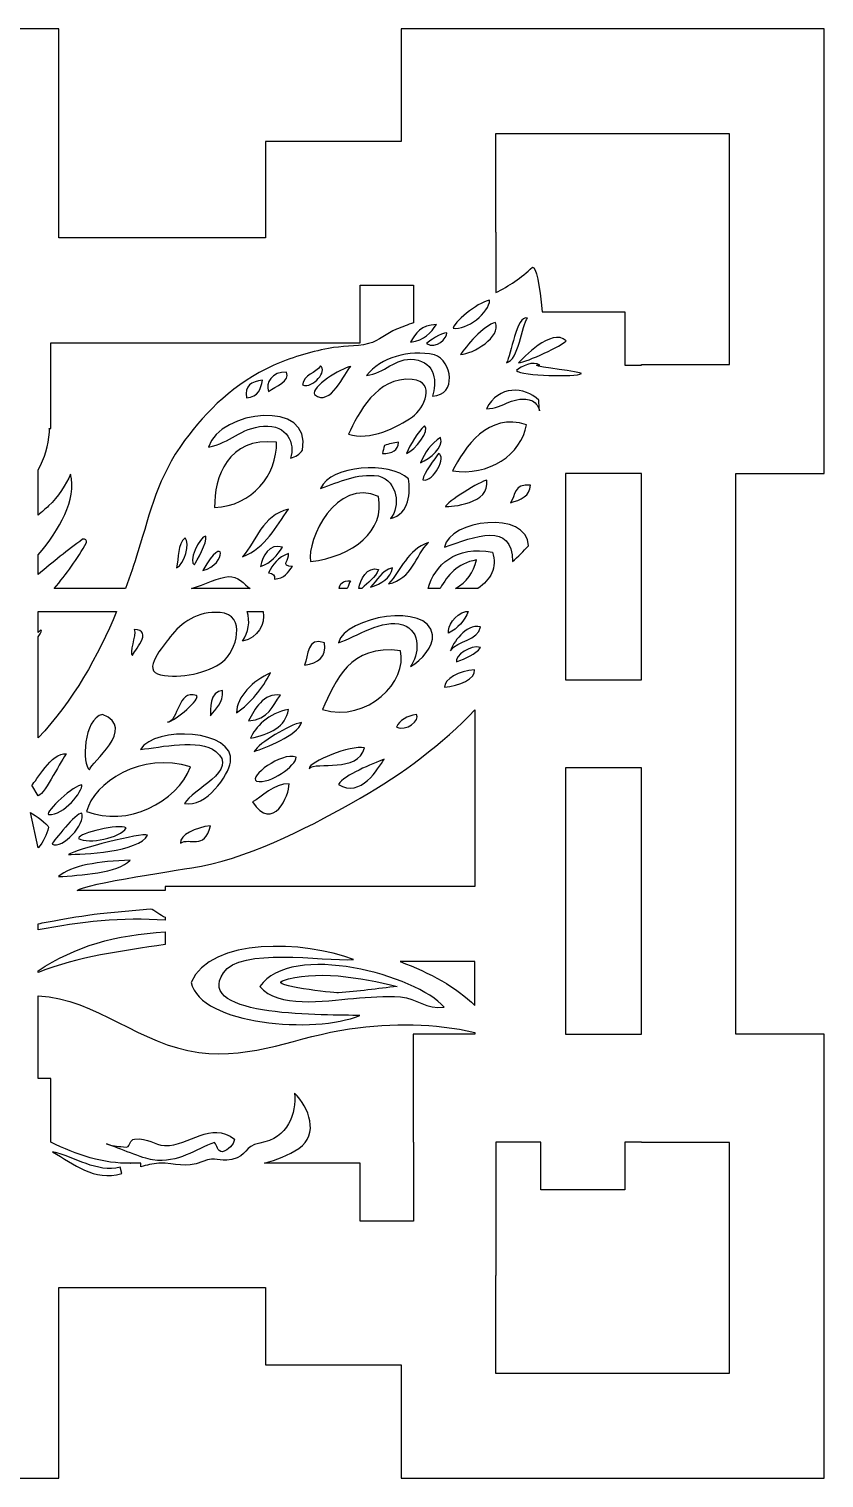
# Model space of a CAD drawing. Header units: centimetres. Extents: x -27 to -18.04, y 3.49 to 9.
# Drawn here: x -21.06 to -18.04, y 3.49 to 9 of the extents above; entities that cross this region are included whole.
import ezdxf

# ---------------------------------------------------------------- set-up
doc = ezdxf.new("R2010")
doc.units = ezdxf.units.CM
doc.header["$MEASUREMENT"] = 0
doc.layers.add('layer 1', color=7, linetype='Continuous')

msp = doc.modelspace()

# ---------------------------------------------------------------- linework, layer by layer
at = {"layer": 'layer 1', "color": 250}
for points, knots in [([(-26.99914, 9.00077), (-26.99914, 9.00077), (-25.39013, 9.00077), (-25.39013, 9.00077), (-25.39013, 9.00077), (-25.39013, 9.00077), (-25.39013, 8.57317), (-25.39013, 8.57317), (-25.39013, 8.57317), (-25.39013, 8.57317), (-24.87465, 8.57317), (-24.87465, 8.57317), (-24.87465, 8.57317), (-24.87465, 8.57317), (-24.87465, 8.20638), (-24.87465, 8.20638), (-24.87465, 8.20638), (-24.87465, 8.20638), (-24.08787, 8.20638), (-24.08787, 8.20638), (-24.08787, 8.20638), (-24.08787, 8.20638), (-24.08787, 9.00077), (-24.08787, 9.00077), (-24.08787, 9.00077), (-24.08787, 9.00077), (-22.51874, 9.00077), (-22.51874, 9.00077), (-22.51874, 9.00077), (-22.51874, 9.00077), (-20.94961, 9.00077), (-20.94961, 9.00077), (-20.94961, 9.00077), (-20.94961, 9.00077), (-20.94961, 8.20638), (-20.94961, 8.20638), (-20.94961, 8.20638), (-20.94961, 8.20638), (-20.16283, 8.20638), (-20.16283, 8.20638), (-20.16283, 8.20638), (-20.16283, 8.20638), (-20.16283, 8.57317), (-20.16283, 8.57317), (-20.16283, 8.57317), (-20.16283, 8.57317), (-19.64735, 8.57317), (-19.64735, 8.57317), (-19.64735, 8.57317), (-19.64735, 8.57317), (-19.64735, 9.00077), (-19.64735, 9.00077), (-19.64735, 9.00077), (-19.64735, 9.00077), (-18.03834, 9.00077), (-18.03834, 9.00077), (-18.03834, 9.00077), (-18.03834, 9.00077), (-18.03834, 7.31127), (-18.03834, 7.31127), (-18.03834, 7.31127), (-18.03834, 7.31127), (-18.37393, 7.31127), (-18.37393, 7.31127), (-18.37393, 7.31127), (-18.37393, 7.31127), (-18.37393, 5.17908), (-18.37393, 5.17908), (-18.37393, 5.17908), (-18.37393, 5.17908), (-18.03834, 5.17908), (-18.03834, 5.17908), (-18.03834, 5.17908), (-18.03834, 5.17908), (-18.03834, 3.49208), (-18.03834, 3.49208), (-18.03834, 3.49208), (-18.03834, 3.49208), (-19.64735, 3.49208), (-19.64735, 3.49208), (-19.64735, 3.49208), (-19.64735, 3.49208), (-19.64735, 3.92272), (-19.64735, 3.92272), (-19.64735, 3.92272), (-19.64735, 3.92272), (-20.16283, 3.92272), (-20.16283, 3.92272), (-20.16283, 3.92272), (-20.16283, 3.92272), (-20.16283, 4.21609), (-20.16283, 4.21609), (-20.16283, 4.21609), (-20.16283, 4.21609), (-20.94961, 4.21609), (-20.94961, 4.21609), (-20.94961, 4.21609), (-20.94961, 4.21609), (-20.94961, 3.49208), (-20.94961, 3.49208), (-20.94961, 3.49208), (-20.94961, 3.49208), (-22.51874, 3.49208), (-22.51874, 3.49208), (-22.51874, 3.49208), (-22.51874, 3.49208), (-24.08787, 3.49208), (-24.08787, 3.49208), (-24.08787, 3.49208), (-24.08787, 3.49208), (-24.08787, 4.21609), (-24.08787, 4.21609), (-24.08787, 4.21609), (-24.08787, 4.21609), (-24.87465, 4.21609), (-24.87465, 4.21609), (-24.87465, 4.21609), (-24.87465, 4.21609), (-24.87465, 3.92272), (-24.87465, 3.92272), (-24.87465, 3.92272), (-24.87465, 3.92272), (-25.39013, 3.92272), (-25.39013, 3.92272), (-25.39013, 3.92272), (-25.39013, 3.92272), (-25.39013, 3.49208), (-25.39013, 3.49208), (-25.39013, 3.49208), (-25.39013, 3.49208), (-26.99914, 3.49208), (-26.99914, 3.49208), (-26.99914, 3.49208), (-26.99914, 3.49208), (-26.99914, 5.17908), (-26.99914, 5.17908), (-26.99914, 5.17908), (-26.99914, 5.17908), (-26.66355, 5.17908), (-26.66355, 5.17908), (-26.66355, 5.17908), (-26.66355, 5.17908), (-26.66355, 7.31127), (-26.66355, 7.31127), (-26.66355, 7.31127), (-26.66355, 7.31127), (-26.99914, 7.31127), (-26.99914, 7.31127), (-26.99914, 7.31127), (-26.99914, 7.31127), (-26.99914, 9.00077), (-26.99914, 9.00077)], [0, 0, 0, 0, 0.025641, 0.025641, 0.025641, 0.025641, 0.0512821, 0.0512821, 0.0512821, 0.0512821, 0.0769231, 0.0769231, 0.0769231, 0.0769231, 0.1025641, 0.1025641, 0.1025641, 0.1025641, 0.1282051, 0.1282051, 0.1282051, 0.1282051, 0.1538462, 0.1538462, 0.1538462, 0.1538462, 0.1794872, 0.1794872, 0.1794872, 0.1794872, 0.2051282, 0.2051282, 0.2051282, 0.2051282, 0.2307692, 0.2307692, 0.2307692, 0.2307692, 0.2564103, 0.2564103, 0.2564103, 0.2564103, 0.2820513, 0.2820513, 0.2820513, 0.2820513, 0.3076923, 0.3076923, 0.3076923, 0.3076923, 0.3333333, 0.3333333, 0.3333333, 0.3333333, 0.3589744, 0.3589744, 0.3589744, 0.3589744, 0.3846154, 0.3846154, 0.3846154, 0.3846154, 0.4102564, 0.4102564, 0.4102564, 0.4102564, 0.4358974, 0.4358974, 0.4358974, 0.4358974, 0.4615385, 0.4615385, 0.4615385, 0.4615385, 0.4871795, 0.4871795, 0.4871795, 0.4871795, 0.5128205, 0.5128205, 0.5128205, 0.5128205, 0.5384615, 0.5384615, 0.5384615, 0.5384615, 0.5641026, 0.5641026, 0.5641026, 0.5641026, 0.5897436, 0.5897436, 0.5897436, 0.5897436, 0.6153846, 0.6153846, 0.6153846, 0.6153846, 0.6410256, 0.6410256, 0.6410256, 0.6410256, 0.6666667, 0.6666667, 0.6666667, 0.6666667, 0.6923077, 0.6923077, 0.6923077, 0.6923077, 0.7179487, 0.7179487, 0.7179487, 0.7179487, 0.7435897, 0.7435897, 0.7435897, 0.7435897, 0.7692308, 0.7692308, 0.7692308, 0.7692308, 0.7948718, 0.7948718, 0.7948718, 0.7948718, 0.8205128, 0.8205128, 0.8205128, 0.8205128, 0.8461538, 0.8461538, 0.8461538, 0.8461538, 0.8717949, 0.8717949, 0.8717949, 0.8717949, 0.8974359, 0.8974359, 0.8974359, 0.8974359, 0.9230769, 0.9230769, 0.9230769, 0.9230769, 0.9487179, 0.9487179, 0.9487179, 0.9487179, 1, 1, 1, 1]), ([(-19.14763, 8.09503), (-19.19004, 8.0543), (-19.23715, 8.02365), (-19.28732, 7.99858), (-19.28732, 7.99858), (-19.28732, 7.99858), (-19.28732, 8.22778), (-19.28732, 8.22778), (-19.28732, 8.22778), (-19.28732, 8.22778), (-19.28801, 8.22778), (-19.28801, 8.22778), (-19.28801, 8.22778), (-19.28801, 8.22778), (-19.28801, 8.60182), (-19.28801, 8.60182), (-19.28801, 8.60182), (-19.28801, 8.60182), (-18.39768, 8.60182), (-18.39768, 8.60182), (-18.39768, 8.60182), (-18.39768, 8.60182), (-18.39768, 7.72494), (-18.39768, 7.72494), (-18.39768, 7.72494), (-18.39768, 7.72494), (-18.73327, 7.72494), (-18.73327, 7.72494), (-18.73327, 7.72494), (-18.73327, 7.72494), (-18.73327, 7.72212), (-18.73327, 7.72212), (-18.73327, 7.72212), (-18.73327, 7.72212), (-18.79585, 7.72212), (-18.79585, 7.72212), (-18.79585, 7.72212), (-18.79585, 7.72212), (-18.79585, 7.92568), (-18.79585, 7.92568), (-18.79585, 7.92568), (-18.79585, 7.92568), (-19.11017, 7.92568), (-19.11017, 7.92568), (-19.11017, 7.92568), (-19.12055, 8.02927), (-19.13306, 8.09754), (-19.14763, 8.09503)], [0, 0, 0, 0, 0.0769231, 0.0769231, 0.0769231, 0.0769231, 0.1538462, 0.1538462, 0.1538462, 0.1538462, 0.2307692, 0.2307692, 0.2307692, 0.2307692, 0.3076923, 0.3076923, 0.3076923, 0.3076923, 0.3846154, 0.3846154, 0.3846154, 0.3846154, 0.4615385, 0.4615385, 0.4615385, 0.4615385, 0.5384615, 0.5384615, 0.5384615, 0.5384615, 0.6153846, 0.6153846, 0.6153846, 0.6153846, 0.6923077, 0.6923077, 0.6923077, 0.6923077, 0.7692308, 0.7692308, 0.7692308, 0.7692308, 0.8461538, 0.8461538, 0.8461538, 0.8461538, 1, 1, 1, 1]), ([(-20.96667, 6.87398), (-20.96667, 6.87398), (-20.69544, 6.87398), (-20.69544, 6.87398), (-20.69544, 6.87398), (-20.67815, 6.92098), (-20.66248, 6.96774), (-20.64814, 7.01369), (-20.64814, 7.01369), (-20.59956, 7.16927), (-20.57389, 7.29568), (-20.47081, 7.4357), (-20.47081, 7.4357), (-20.38684, 7.54976), (-20.28057, 7.65456), (-20.13431, 7.72087), (-20.13431, 7.72087), (-20.0684, 7.75075), (-19.99691, 7.77222), (-19.9233, 7.78653), (-19.9233, 7.78653), (-19.87302, 7.79631), (-19.82091, 7.79162), (-19.77121, 7.80468), (-19.77121, 7.80468), (-19.73103, 7.81523), (-19.70178, 7.8438), (-19.66474, 7.85913), (-19.66474, 7.85913), (-19.64317, 7.86806), (-19.62151, 7.87627), (-19.59985, 7.88404), (-19.59985, 7.88404), (-19.59985, 7.88404), (-19.59985, 8.02732), (-19.59985, 8.02732), (-19.59985, 8.02732), (-19.59985, 8.02732), (-19.80349, 8.02732), (-19.80349, 8.02732), (-19.80349, 8.02732), (-19.80349, 8.02732), (-19.80349, 7.80742), (-19.80349, 7.80742), (-19.80349, 7.80742), (-19.80349, 7.80742), (-20.98023, 7.80742), (-20.98023, 7.80742), (-20.98023, 7.80742), (-20.98023, 7.80742), (-20.98023, 7.4814), (-20.98023, 7.4814), (-20.98023, 7.4814), (-20.98023, 7.4814), (-20.98534, 7.4814), (-20.98534, 7.4814), (-20.98534, 7.4814), (-20.98516, 7.476), (-20.98514, 7.47133), (-20.98527, 7.46758), (-20.98527, 7.46758), (-20.98705, 7.41626), (-21.00364, 7.36973), (-21.02752, 7.32505), (-21.02752, 7.32505), (-21.02752, 7.32505), (-21.02752, 7.15249), (-21.02752, 7.15249), (-21.02752, 7.15249), (-21.0133, 7.16454), (-20.99997, 7.17635), (-20.98791, 7.18769), (-20.98791, 7.18769), (-20.9524, 7.2211), (-20.92154, 7.26977), (-20.90426, 7.30868), (-20.90426, 7.30868), (-20.88216, 7.20978), (-20.94494, 7.09924), (-21.02752, 7.00153), (-21.02752, 7.00153), (-21.02752, 7.00153), (-21.02752, 6.9269), (-21.02752, 6.9269), (-21.02752, 6.9269), (-20.97182, 6.97371), (-20.91624, 7.01988), (-20.85863, 7.06067), (-20.85863, 7.06067), (-20.8457, 7.0629), (-20.84428, 7.05595), (-20.84342, 7.04857), (-20.84342, 7.04857), (-20.87884, 6.9867), (-20.92004, 6.92845), (-20.96667, 6.87398)], [0, 0, 0, 0, 0.04, 0.04, 0.04, 0.04, 0.08, 0.08, 0.08, 0.08, 0.12, 0.12, 0.12, 0.12, 0.16, 0.16, 0.16, 0.16, 0.2, 0.2, 0.2, 0.2, 0.24, 0.24, 0.24, 0.24, 0.28, 0.28, 0.28, 0.28, 0.32, 0.32, 0.32, 0.32, 0.36, 0.36, 0.36, 0.36, 0.4, 0.4, 0.4, 0.4, 0.44, 0.44, 0.44, 0.44, 0.48, 0.48, 0.48, 0.48, 0.52, 0.52, 0.52, 0.52, 0.56, 0.56, 0.56, 0.56, 0.6, 0.6, 0.6, 0.6, 0.64, 0.64, 0.64, 0.64, 0.68, 0.68, 0.68, 0.68, 0.72, 0.72, 0.72, 0.72, 0.76, 0.76, 0.76, 0.76, 0.8, 0.8, 0.8, 0.8, 0.84, 0.84, 0.84, 0.84, 0.88, 0.88, 0.88, 0.88, 0.92, 0.92, 0.92, 0.92, 1, 1, 1, 1]), ([(-19.3105, 7.96992), (-19.3105, 7.92421), (-19.39902, 7.85242), (-19.44868, 7.86385), (-19.44868, 7.86385), (-19.44154, 7.89705), (-19.33825, 7.96923), (-19.3105, 7.96992)], [0, 0, 0, 0, 0.3333333, 0.3333333, 0.3333333, 0.3333333, 1, 1, 1, 1]), ([(-19.28848, 7.88443), (-19.26439, 7.83084), (-19.37357, 7.76488), (-19.42093, 7.76294), (-19.42093, 7.76294), (-19.40323, 7.79121), (-19.33195, 7.87666), (-19.28848, 7.88443)], [0, 0, 0, 0, 0.3333333, 0.3333333, 0.3333333, 0.3333333, 1, 1, 1, 1]), ([(-19.16618, 7.90182), (-19.18936, 7.8759), (-19.19919, 7.73883), (-19.24649, 7.7321), (-19.24649, 7.7321), (-19.22779, 7.75874), (-19.20955, 7.91453), (-19.16618, 7.90182)], [0, 0, 0, 0, 0.3333333, 0.3333333, 0.3333333, 0.3333333, 1, 1, 1, 1]), ([(-19.51266, 7.87727), (-19.53408, 7.84593), (-19.55816, 7.81669), (-19.6115, 7.81073), (-19.6115, 7.81073), (-19.59178, 7.84343), (-19.57197, 7.87606), (-19.51266, 7.87727)], [0, 0, 0, 0, 0.3333333, 0.3333333, 0.3333333, 0.3333333, 1, 1, 1, 1]), ([(-19.47271, 7.84553), (-19.47162, 7.8265), (-19.51219, 7.78146), (-19.55068, 7.80468), (-19.55068, 7.80468), (-19.54089, 7.81506), (-19.495, 7.84512), (-19.47271, 7.84553)], [0, 0, 0, 0, 0.3333333, 0.3333333, 0.3333333, 0.3333333, 1, 1, 1, 1]), ([(-19.01926, 7.8156), (-19.03243, 7.79786), (-19.16809, 7.73425), (-19.20088, 7.7321), (-19.20088, 7.7321), (-19.1853, 7.7464), (-19.07537, 7.86681), (-19.01926, 7.8156)], [0, 0, 0, 0, 0.3333333, 0.3333333, 0.3333333, 0.3333333, 1, 1, 1, 1]), ([(-19.52026, 7.76234), (-19.4526, 7.73874), (-19.4335, 7.60876), (-19.52785, 7.60507), (-19.52785, 7.60507), (-19.51137, 7.65481), (-19.51449, 7.73382), (-19.59629, 7.7442), (-19.59629, 7.7442), (-19.67083, 7.75365), (-19.71001, 7.68966), (-19.77881, 7.6837), (-19.77881, 7.6837), (-19.72394, 7.7527), (-19.61849, 7.78176), (-19.52026, 7.76234)], [0, 0, 0, 0, 0.2, 0.2, 0.2, 0.2, 0.4, 0.4, 0.4, 0.4, 0.6, 0.6, 0.6, 0.6, 1, 1, 1, 1]), ([(-19.95371, 7.72), (-19.92607, 7.70242), (-19.98085, 7.63272), (-20.02215, 7.64741), (-20.02215, 7.64741), (-20.01911, 7.68741), (-19.97128, 7.69164), (-19.95371, 7.72)], [0, 0, 0, 0, 0.3333333, 0.3333333, 0.3333333, 0.3333333, 1, 1, 1, 1]), ([(-19.83817, 7.7176), (-19.86126, 7.69563), (-19.91672, 7.55977), (-19.97651, 7.61113), (-19.97651, 7.61113), (-19.99101, 7.63895), (-19.87713, 7.71218), (-19.83817, 7.7176)], [0, 0, 0, 0, 0.3333333, 0.3333333, 0.3333333, 0.3333333, 1, 1, 1, 1]), ([(-18.96083, 7.69122), (-18.98149, 7.67617), (-19.18829, 7.68252), (-19.20847, 7.70185), (-19.20847, 7.70185), (-19.19133, 7.71891), (-19.14353, 7.74097), (-19.11962, 7.72212), (-19.11962, 7.72212), (-19.11962, 7.72212), (-19.13183, 7.72212), (-19.13183, 7.72212), (-19.13183, 7.72212), (-19.13141, 7.71629), (-18.96124, 7.69711), (-18.96083, 7.69122)], [0, 0, 0, 0, 0.2, 0.2, 0.2, 0.2, 0.4, 0.4, 0.4, 0.4, 0.6, 0.6, 0.6, 0.6, 1, 1, 1, 1]), ([(-20.17424, 7.66556), (-20.18064, 7.63235), (-20.19029, 7.60172), (-20.23507, 7.59903), (-20.23507, 7.59903), (-20.24371, 7.6442), (-20.21686, 7.66116), (-20.17424, 7.66556)], [0, 0, 0, 0, 0.3333333, 0.3333333, 0.3333333, 0.3333333, 1, 1, 1, 1]), ([(-20.08299, 7.6958), (-20.06643, 7.66272), (-20.12479, 7.64164), (-20.15143, 7.62321), (-20.15143, 7.62321), (-20.16445, 7.65188), (-20.1379, 7.70107), (-20.08299, 7.6958)], [0, 0, 0, 0, 0.3333333, 0.3333333, 0.3333333, 0.3333333, 1, 1, 1, 1]), ([(-19.60538, 7.6684), (-19.51006, 7.65993), (-19.56123, 7.55718), (-19.60391, 7.52644), (-19.60391, 7.52644), (-19.6605, 7.48567), (-19.76795, 7.43457), (-19.84725, 7.45989), (-19.84725, 7.45989), (-19.81131, 7.53901), (-19.7392, 7.6803), (-19.60538, 7.6684)], [0, 0, 0, 0, 0.25, 0.25, 0.25, 0.25, 0.5, 0.5, 0.5, 0.5, 1, 1, 1, 1]), ([(-19.12097, 7.54936), (-19.12464, 7.56419), (-19.13156, 7.57756), (-19.14763, 7.58693), (-19.14763, 7.58693), (-19.21911, 7.61213), (-19.256, 7.55848), (-19.32254, 7.55668), (-19.32254, 7.55668), (-19.27679, 7.64756), (-19.17722, 7.64146), (-19.12328, 7.58997), (-19.12328, 7.58997), (-19.12249, 7.57646), (-19.12172, 7.56292), (-19.12097, 7.54936)], [0, 0, 0, 0, 0.2, 0.2, 0.2, 0.2, 0.4, 0.4, 0.4, 0.4, 0.6, 0.6, 0.6, 0.6, 1, 1, 1, 1]), ([(-20.02215, 7.39941), (-20.03217, 7.38442), (-20.04738, 7.37434), (-20.06777, 7.36916), (-20.06777, 7.36916), (-20.05024, 7.42337), (-20.07791, 7.49751), (-20.17052, 7.49085), (-20.17052, 7.49085), (-20.25815, 7.48456), (-20.29668, 7.42703), (-20.37956, 7.41151), (-20.37956, 7.41151), (-20.33648, 7.55209), (-19.98392, 7.59445), (-20.02215, 7.39941)], [0, 0, 0, 0, 0.2, 0.2, 0.2, 0.2, 0.4, 0.4, 0.4, 0.4, 0.6, 0.6, 0.6, 0.6, 1, 1, 1, 1]), ([(-19.62672, 7.38732), (-19.61259, 7.42043), (-19.58388, 7.46857), (-19.55828, 7.49258), (-19.55828, 7.49258), (-19.53519, 7.47672), (-19.59385, 7.39858), (-19.62672, 7.38732)], [0, 0, 0, 0, 0.3333333, 0.3333333, 0.3333333, 0.3333333, 1, 1, 1, 1]), ([(-19.17045, 7.49619), (-19.1881, 7.38351), (-19.31521, 7.29914), (-19.45182, 7.32078), (-19.45182, 7.32078), (-19.40503, 7.40926), (-19.31683, 7.54553), (-19.17045, 7.49619)], [0, 0, 0, 0, 0.3333333, 0.3333333, 0.3333333, 0.3333333, 1, 1, 1, 1]), ([(-20.35674, 7.18165), (-20.35811, 7.29512), (-20.30684, 7.45182), (-20.12102, 7.42965), (-20.12102, 7.42965), (-20.11911, 7.30719), (-20.2129, 7.18715), (-20.35674, 7.18165)], [0, 0, 0, 0, 0.3333333, 0.3333333, 0.3333333, 0.3333333, 1, 1, 1, 1]), ([(-19.49744, 7.4478), (-19.48367, 7.40852), (-19.53601, 7.36969), (-19.57348, 7.35102), (-19.57348, 7.35102), (-19.55797, 7.39109), (-19.53285, 7.42353), (-19.49744, 7.4478)], [0, 0, 0, 0, 0.3333333, 0.3333333, 0.3333333, 0.3333333, 1, 1, 1, 1]), ([(-19.71796, 7.38732), (-19.71544, 7.3974), (-19.7129, 7.40747), (-19.71037, 7.41755), (-19.71037, 7.41755), (-19.69325, 7.42337), (-19.67553, 7.4274), (-19.65713, 7.42965), (-19.65713, 7.42965), (-19.65715, 7.39943), (-19.68166, 7.38562), (-19.71796, 7.38732)], [0, 0, 0, 0, 0.25, 0.25, 0.25, 0.25, 0.5, 0.5, 0.5, 0.5, 1, 1, 1, 1]), ([(-19.56399, 7.28626), (-19.56195, 7.31489), (-19.51745, 7.36693), (-19.50504, 7.38732), (-19.50504, 7.38732), (-19.47311, 7.3773), (-19.5232, 7.278), (-19.56399, 7.28626)], [0, 0, 0, 0, 0.3333333, 0.3333333, 0.3333333, 0.3333333, 1, 1, 1, 1]), ([(-19.61912, 7.29053), (-19.61097, 7.24174), (-19.61372, 7.15734), (-19.68754, 7.1393), (-19.68754, 7.1393), (-19.64893, 7.18717), (-19.65883, 7.27837), (-19.73319, 7.30262), (-19.73319, 7.30262), (-19.81946, 7.3106), (-19.87848, 7.27996), (-19.95371, 7.25424), (-19.95371, 7.25424), (-19.91435, 7.34367), (-19.69091, 7.35784), (-19.61912, 7.29053)], [0, 0, 0, 0, 0.2, 0.2, 0.2, 0.2, 0.4, 0.4, 0.4, 0.4, 0.6, 0.6, 0.6, 0.6, 1, 1, 1, 1]), ([(-19.99173, 6.97598), (-20.00666, 7.06066), (-19.89308, 7.29535), (-19.73319, 7.22399), (-19.73319, 7.22399), (-19.70732, 7.09312), (-19.82976, 6.99559), (-19.99173, 6.97598)], [0, 0, 0, 0, 0.3333333, 0.3333333, 0.3333333, 0.3333333, 1, 1, 1, 1]), ([(-19.32156, 7.2854), (-19.30585, 7.19345), (-19.45912, 7.18539), (-19.47847, 7.18466), (-19.47847, 7.18466), (-19.47755, 7.20005), (-19.34091, 7.28467), (-19.32156, 7.2854)], [0, 0, 0, 0, 0.3333333, 0.3333333, 0.3333333, 0.3333333, 1, 1, 1, 1]), ([(-19.23128, 7.19979), (-19.21201, 7.22681), (-19.2185, 7.27431), (-19.15524, 7.26633), (-19.15524, 7.26633), (-19.15711, 7.22548), (-19.19115, 7.21021), (-19.23128, 7.19979)], [0, 0, 0, 0, 0.3333333, 0.3333333, 0.3333333, 0.3333333, 1, 1, 1, 1]), ([(-19.02207, 6.52642), (-19.02207, 6.52642), (-19.02207, 7.31127), (-19.02207, 7.31127), (-19.02207, 7.31127), (-19.02207, 7.31127), (-18.73327, 7.31127), (-18.73327, 7.31127), (-18.73327, 7.31127), (-18.73327, 7.31127), (-18.73327, 6.52642), (-18.73327, 6.52642), (-18.73327, 6.52642), (-18.73327, 6.52642), (-19.02207, 6.52642), (-19.02207, 6.52642)], [0, 0, 0, 0, 0.2, 0.2, 0.2, 0.2, 0.4, 0.4, 0.4, 0.4, 0.6, 0.6, 0.6, 0.6, 1, 1, 1, 1]), ([(-20.25028, 6.99414), (-20.19622, 7.058), (-20.17649, 7.14917), (-20.07538, 7.1756), (-20.07538, 7.1756), (-20.1236, 7.10709), (-20.1615, 7.03038), (-20.25028, 6.99414)], [0, 0, 0, 0, 0.3333333, 0.3333333, 0.3333333, 0.3333333, 1, 1, 1, 1]), ([(-19.22368, 6.97598), (-19.22156, 7.12913), (-19.36798, 7.07133), (-19.48223, 7.03043), (-19.48223, 7.03043), (-19.46376, 7.13558), (-19.16747, 7.17236), (-19.16285, 7.03647), (-19.16285, 7.03647), (-19.18184, 7.01549), (-19.20212, 6.99533), (-19.22368, 6.97598)], [0, 0, 0, 0, 0.25, 0.25, 0.25, 0.25, 0.5, 0.5, 0.5, 0.5, 1, 1, 1, 1]), ([(-20.46881, 7.06638), (-20.4486, 7.04624), (-20.47212, 6.96645), (-20.50123, 6.95179), (-20.50123, 6.95179), (-20.49349, 6.99015), (-20.49857, 7.04237), (-20.46881, 7.06638)], [0, 0, 0, 0, 0.3333333, 0.3333333, 0.3333333, 0.3333333, 1, 1, 1, 1]), ([(-20.38962, 7.07208), (-20.3836, 7.05116), (-20.42603, 6.97464), (-20.43279, 6.96388), (-20.43279, 6.96388), (-20.46002, 6.96759), (-20.41492, 7.07447), (-20.38962, 7.07208)], [0, 0, 0, 0, 0.3333333, 0.3333333, 0.3333333, 0.3333333, 1, 1, 1, 1]), ([(-20.09819, 7.03043), (-20.11942, 7.00094), (-20.13938, 6.97045), (-20.18184, 6.95784), (-20.18184, 6.95784), (-20.17462, 6.99555), (-20.14945, 7.04752), (-20.09819, 7.03043)], [0, 0, 0, 0, 0.3333333, 0.3333333, 0.3333333, 0.3333333, 1, 1, 1, 1]), ([(-20.12862, 6.90946), (-20.12646, 6.92369), (-20.13406, 6.93175), (-20.15143, 6.93365), (-20.15143, 6.93365), (-20.13663, 6.96374), (-20.11534, 6.99355), (-20.07538, 7.00623), (-20.07538, 7.00623), (-20.06928, 6.98374), (-20.11, 6.95717), (-20.06016, 6.95784), (-20.06016, 6.95784), (-20.07732, 6.93572), (-20.09076, 6.91156), (-20.12862, 6.90946)], [0, 0, 0, 0, 0.2, 0.2, 0.2, 0.2, 0.4, 0.4, 0.4, 0.4, 0.6, 0.6, 0.6, 0.6, 1, 1, 1, 1]), ([(-19.54308, 7.04857), (-19.59467, 6.99686), (-19.60357, 6.91121), (-19.69515, 6.89131), (-19.69515, 6.89131), (-19.64517, 6.94429), (-19.62438, 7.0205), (-19.54308, 7.04857)], [0, 0, 0, 0, 0.3333333, 0.3333333, 0.3333333, 0.3333333, 1, 1, 1, 1]), ([(-19.54382, 6.87398), (-19.54382, 6.87398), (-19.49844, 6.87398), (-19.49844, 6.87398), (-19.49844, 6.87398), (-19.46957, 6.92359), (-19.43577, 6.96928), (-19.36056, 6.98204), (-19.36056, 6.98204), (-19.37169, 6.93374), (-19.39794, 6.89749), (-19.44022, 6.87398), (-19.44022, 6.87398), (-19.44022, 6.87398), (-19.35481, 6.87398), (-19.35481, 6.87398), (-19.35481, 6.87398), (-19.30651, 6.90722), (-19.28073, 6.95337), (-19.29972, 7.01228), (-19.29972, 7.01228), (-19.44, 7.03802), (-19.52069, 6.96178), (-19.54382, 6.87398)], [0, 0, 0, 0, 0.1428571, 0.1428571, 0.1428571, 0.1428571, 0.2857143, 0.2857143, 0.2857143, 0.2857143, 0.4285714, 0.4285714, 0.4285714, 0.4285714, 0.5714286, 0.5714286, 0.5714286, 0.5714286, 0.7142857, 0.7142857, 0.7142857, 0.7142857, 1, 1, 1, 1]), ([(-19.80812, 6.87398), (-19.80812, 6.87398), (-19.79622, 6.87398), (-19.79622, 6.87398), (-19.79622, 6.87398), (-19.77271, 6.89592), (-19.74609, 6.91537), (-19.73319, 6.94574), (-19.73319, 6.94574), (-19.77728, 6.96069), (-19.80261, 6.905), (-19.80812, 6.87398)], [0, 0, 0, 0, 0.25, 0.25, 0.25, 0.25, 0.5, 0.5, 0.5, 0.5, 1, 1, 1, 1]), ([(-19.67994, 6.95179), (-19.68821, 6.91235), (-19.72068, 6.89144), (-19.76359, 6.87921), (-19.76359, 6.87921), (-19.73675, 6.90423), (-19.72475, 6.94105), (-19.67994, 6.95179)], [0, 0, 0, 0, 0.3333333, 0.3333333, 0.3333333, 0.3333333, 1, 1, 1, 1]), ([(-20.44424, 6.87398), (-20.44424, 6.87398), (-20.22146, 6.87398), (-20.22146, 6.87398), (-20.22146, 6.87398), (-20.24296, 6.8901), (-20.27067, 6.9215), (-20.30351, 6.91932), (-20.30351, 6.91932), (-20.33849, 6.917), (-20.39448, 6.88836), (-20.44424, 6.87398)], [0, 0, 0, 0, 0.25, 0.25, 0.25, 0.25, 0.5, 0.5, 0.5, 0.5, 1, 1, 1, 1]), ([(-19.88328, 6.87398), (-19.88328, 6.87398), (-19.85245, 6.87398), (-19.85245, 6.87398), (-19.85245, 6.87398), (-19.8475, 6.88389), (-19.84443, 6.89487), (-19.83964, 6.90341), (-19.83964, 6.90341), (-19.87015, 6.90341), (-19.87987, 6.89243), (-19.88328, 6.87398)], [0, 0, 0, 0, 0.25, 0.25, 0.25, 0.25, 0.5, 0.5, 0.5, 0.5, 1, 1, 1, 1]), ([(-20.72949, 6.78659), (-20.72949, 6.78659), (-21.02752, 6.78659), (-21.02752, 6.78659), (-21.02752, 6.78659), (-21.02752, 6.78659), (-21.02752, 6.70626), (-21.02752, 6.70626), (-21.02752, 6.70626), (-21.02434, 6.70937), (-21.02126, 6.71258), (-21.01832, 6.71588), (-21.01832, 6.71588), (-21.0117, 6.71662), (-21.01632, 6.70633), (-21.02752, 6.68998), (-21.02752, 6.68998), (-21.02752, 6.68998), (-21.02752, 6.30634), (-21.02752, 6.30634), (-21.02752, 6.30634), (-20.89403, 6.44741), (-20.79978, 6.61633), (-20.72949, 6.78659)], [0, 0, 0, 0, 0.1428571, 0.1428571, 0.1428571, 0.1428571, 0.2857143, 0.2857143, 0.2857143, 0.2857143, 0.4285714, 0.4285714, 0.4285714, 0.4285714, 0.5714286, 0.5714286, 0.5714286, 0.5714286, 0.7142857, 0.7142857, 0.7142857, 0.7142857, 1, 1, 1, 1]), ([(-20.52533, 6.68948), (-20.48371, 6.74404), (-20.42156, 6.78887), (-20.33602, 6.78244), (-20.33602, 6.78244), (-20.23329, 6.77472), (-20.27323, 6.63554), (-20.32632, 6.59491), (-20.32632, 6.59491), (-20.38151, 6.55267), (-20.48766, 6.53009), (-20.5621, 6.5451), (-20.5621, 6.5451), (-20.63779, 6.56038), (-20.55099, 6.65585), (-20.52533, 6.68948)], [0, 0, 0, 0, 0.2, 0.2, 0.2, 0.2, 0.4, 0.4, 0.4, 0.4, 0.6, 0.6, 0.6, 0.6, 1, 1, 1, 1]), ([(-20.17143, 6.78659), (-20.17143, 6.78659), (-20.23271, 6.78659), (-20.23271, 6.78659), (-20.23271, 6.78659), (-20.2206, 6.74879), (-20.22734, 6.70584), (-20.25028, 6.67355), (-20.25028, 6.67355), (-20.18872, 6.68699), (-20.16525, 6.73713), (-20.17143, 6.78659)], [0, 0, 0, 0, 0.25, 0.25, 0.25, 0.25, 0.5, 0.5, 0.5, 0.5, 1, 1, 1, 1]), ([(-19.6115, 6.57676), (-19.57972, 6.61962), (-19.56857, 6.71205), (-19.64064, 6.73557), (-19.64064, 6.73557), (-19.71796, 6.76083), (-19.81811, 6.68929), (-19.88527, 6.6675), (-19.88527, 6.6675), (-19.86054, 6.76663), (-19.54216, 6.82354), (-19.52785, 6.69774), (-19.52785, 6.69774), (-19.52276, 6.65282), (-19.56789, 6.60185), (-19.6115, 6.57676)], [0, 0, 0, 0, 0.2, 0.2, 0.2, 0.2, 0.4, 0.4, 0.4, 0.4, 0.6, 0.6, 0.6, 0.6, 1, 1, 1, 1]), ([(-19.39173, 6.78659), (-19.39173, 6.78659), (-19.40056, 6.78659), (-19.40056, 6.78659), (-19.40056, 6.78659), (-19.4432, 6.77539), (-19.47132, 6.72987), (-19.46703, 6.70379), (-19.46703, 6.70379), (-19.43065, 6.72242), (-19.40609, 6.75046), (-19.39173, 6.78659)], [0, 0, 0, 0, 0.25, 0.25, 0.25, 0.25, 0.5, 0.5, 0.5, 0.5, 1, 1, 1, 1]), ([(-19.45941, 6.63725), (-19.45087, 6.66341), (-19.40226, 6.74009), (-19.34536, 6.72798), (-19.34536, 6.72798), (-19.35466, 6.6749), (-19.43316, 6.67686), (-19.45941, 6.63725)], [0, 0, 0, 0, 0.3333333, 0.3333333, 0.3333333, 0.3333333, 1, 1, 1, 1]), ([(-20.66253, 6.71742), (-20.58529, 6.71684), (-20.66759, 6.63096), (-20.66852, 6.61911), (-20.66852, 6.61911), (-20.68546, 6.62528), (-20.65259, 6.69684), (-20.66253, 6.71742)], [0, 0, 0, 0, 0.3333333, 0.3333333, 0.3333333, 0.3333333, 1, 1, 1, 1]), ([(-20.01455, 6.58282), (-20.00036, 6.61854), (-20.00394, 6.69166), (-19.9385, 6.6675), (-19.9385, 6.6675), (-19.93044, 6.61269), (-19.96226, 6.58962), (-20.01455, 6.58282)], [0, 0, 0, 0, 0.3333333, 0.3333333, 0.3333333, 0.3333333, 1, 1, 1, 1]), ([(-19.9461, 6.41345), (-19.89666, 6.52367), (-19.84341, 6.66196), (-19.64952, 6.63725), (-19.64952, 6.63725), (-19.62227, 6.52316), (-19.77253, 6.36179), (-19.9461, 6.41345)], [0, 0, 0, 0, 0.3333333, 0.3333333, 0.3333333, 0.3333333, 1, 1, 1, 1]), ([(-19.43661, 6.59491), (-19.44381, 6.61774), (-19.38298, 6.66111), (-19.34536, 6.64935), (-19.34536, 6.64935), (-19.36403, 6.62187), (-19.40105, 6.60896), (-19.43661, 6.59491)], [0, 0, 0, 0, 0.3333333, 0.3333333, 0.3333333, 0.3333333, 1, 1, 1, 1]), ([(-19.48223, 6.49813), (-19.48358, 6.52865), (-19.42599, 6.56137), (-19.36817, 6.56466), (-19.36817, 6.56466), (-19.36235, 6.53059), (-19.42733, 6.50374), (-19.48223, 6.49813)], [0, 0, 0, 0, 0.3333333, 0.3333333, 0.3333333, 0.3333333, 1, 1, 1, 1]), ([(-20.14382, 6.55257), (-20.17533, 6.49295), (-20.21775, 6.43955), (-20.2731, 6.40134), (-20.2731, 6.40134), (-20.2735, 6.46147), (-20.2102, 6.52469), (-20.14382, 6.55257)], [0, 0, 0, 0, 0.3333333, 0.3333333, 0.3333333, 0.3333333, 1, 1, 1, 1]), ([(-20.53573, 6.36505), (-20.49144, 6.37069), (-20.49995, 6.49028), (-20.42564, 6.46639), (-20.42564, 6.46639), (-20.40699, 6.45576), (-20.50611, 6.37099), (-20.53573, 6.36505)], [0, 0, 0, 0, 0.3333333, 0.3333333, 0.3333333, 0.3333333, 1, 1, 1, 1]), ([(-20.37195, 6.38925), (-20.37443, 6.41152), (-20.37492, 6.48425), (-20.32632, 6.48603), (-20.32632, 6.48603), (-20.32228, 6.43845), (-20.35189, 6.41765), (-20.37195, 6.38925)], [0, 0, 0, 0, 0.3333333, 0.3333333, 0.3333333, 0.3333333, 1, 1, 1, 1]), ([(-20.10578, 6.46789), (-20.13703, 6.4282), (-20.15105, 6.37484), (-20.22747, 6.3711), (-20.22747, 6.3711), (-20.20367, 6.41328), (-20.17201, 6.47938), (-20.10578, 6.46789)], [0, 0, 0, 0, 0.3333333, 0.3333333, 0.3333333, 0.3333333, 1, 1, 1, 1]), ([(-20.88006, 5.72537), (-20.88006, 5.72537), (-20.54444, 5.72537), (-20.54444, 5.72537), (-20.54444, 5.72537), (-20.54444, 5.72537), (-20.54444, 5.74077), (-20.54444, 5.74077), (-20.54444, 5.74077), (-20.54444, 5.74077), (-19.3663, 5.74077), (-19.3663, 5.74077), (-19.3663, 5.74077), (-19.3663, 5.74077), (-19.3663, 6.41215), (-19.3663, 6.41215), (-19.3663, 6.41215), (-19.48901, 6.28302), (-19.64078, 6.16975), (-19.80332, 6.07677), (-19.80332, 6.07677), (-19.9773, 5.97724), (-20.19794, 5.85897), (-20.4071, 5.81852), (-20.4071, 5.81852), (-20.4665, 5.80703), (-20.85427, 5.75095), (-20.88006, 5.72537)], [0, 0, 0, 0, 0.125, 0.125, 0.125, 0.125, 0.25, 0.25, 0.25, 0.25, 0.375, 0.375, 0.375, 0.375, 0.5, 0.5, 0.5, 0.5, 0.625, 0.625, 0.625, 0.625, 0.75, 0.75, 0.75, 0.75, 1, 1, 1, 1]), ([(-20.78259, 6.3953), (-20.6503, 6.34206), (-20.82812, 6.21123), (-20.83276, 6.18471), (-20.83276, 6.18471), (-20.8613, 6.20312), (-20.85716, 6.37791), (-20.78259, 6.3953)], [0, 0, 0, 0, 0.3333333, 0.3333333, 0.3333333, 0.3333333, 1, 1, 1, 1]), ([(-20.21986, 6.30456), (-20.20566, 6.34433), (-20.14934, 6.40123), (-20.07538, 6.41345), (-20.07538, 6.41345), (-20.08641, 6.34761), (-20.14565, 6.32015), (-20.21986, 6.30456)], [0, 0, 0, 0, 0.3333333, 0.3333333, 0.3333333, 0.3333333, 1, 1, 1, 1]), ([(-19.66474, 6.34691), (-19.65256, 6.37351), (-19.6257, 6.38844), (-19.5887, 6.3953), (-19.5887, 6.3953), (-19.57342, 6.37175), (-19.62833, 6.32934), (-19.66474, 6.34691)], [0, 0, 0, 0, 0.3333333, 0.3333333, 0.3333333, 0.3333333, 1, 1, 1, 1]), ([(-20.2959, 6.21383), (-20.30319, 6.1646), (-20.38932, 6.03931), (-20.47081, 6.05657), (-20.47081, 6.05657), (-20.44475, 6.10859), (-20.26025, 6.18204), (-20.35148, 6.25425), (-20.35148, 6.25425), (-20.41546, 6.3049), (-20.56142, 6.26928), (-20.6381, 6.26221), (-20.6381, 6.26221), (-20.58487, 6.35225), (-20.27748, 6.33855), (-20.2959, 6.21383)], [0, 0, 0, 0, 0.2, 0.2, 0.2, 0.2, 0.4, 0.4, 0.4, 0.4, 0.6, 0.6, 0.6, 0.6, 1, 1, 1, 1]), ([(-20.20619, 6.25434), (-20.18681, 6.28733), (-20.07409, 6.35513), (-20.02545, 6.36482), (-20.02545, 6.36482), (-20.044, 6.31322), (-20.16268, 6.26813), (-20.20619, 6.25434)], [0, 0, 0, 0, 0.3333333, 0.3333333, 0.3333333, 0.3333333, 1, 1, 1, 1]), ([(-21.05149, 6.12636), (-21.05149, 6.12636), (-21.02752, 6.08559), (-21.02752, 6.08559), (-21.02752, 6.08559), (-20.99984, 6.09464), (-20.93795, 6.22838), (-20.92016, 6.24531), (-20.92016, 6.24531), (-20.97811, 6.25143), (-21.03558, 6.13984), (-21.05149, 6.12636)], [0, 0, 0, 0, 0.25, 0.25, 0.25, 0.25, 0.5, 0.5, 0.5, 0.5, 1, 1, 1, 1]), ([(-20.84342, 6.02632), (-20.81839, 6.13383), (-20.63334, 6.25521), (-20.44799, 6.19569), (-20.44799, 6.19569), (-20.49976, 6.0599), (-20.69083, 5.96535), (-20.84342, 6.02632)], [0, 0, 0, 0, 0.3333333, 0.3333333, 0.3333333, 0.3333333, 1, 1, 1, 1]), ([(-20.04632, 6.23292), (-20.04543, 6.19991), (-20.14613, 6.12848), (-20.19705, 6.14124), (-20.19705, 6.14124), (-20.2294, 6.15694), (-20.10337, 6.25265), (-20.04632, 6.23292)], [0, 0, 0, 0, 0.3333333, 0.3333333, 0.3333333, 0.3333333, 1, 1, 1, 1]), ([(-19.99749, 6.18964), (-19.9957, 6.21452), (-19.83926, 6.27921), (-19.7864, 6.26827), (-19.7864, 6.26827), (-19.81136, 6.17114), (-19.9696, 6.21785), (-19.99749, 6.18964)], [0, 0, 0, 0, 0.3333333, 0.3333333, 0.3333333, 0.3333333, 1, 1, 1, 1]), ([(-19.88527, 6.12914), (-19.86413, 6.16476), (-19.7555, 6.20703), (-19.71223, 6.22503), (-19.71223, 6.22503), (-19.73372, 6.1897), (-19.80052, 6.07535), (-19.88527, 6.12914)], [0, 0, 0, 0, 0.3333333, 0.3333333, 0.3333333, 0.3333333, 1, 1, 1, 1]), ([(-19.02207, 5.17908), (-19.02207, 5.17908), (-19.02207, 6.19177), (-19.02207, 6.19177), (-19.02207, 6.19177), (-19.02207, 6.19177), (-18.73327, 6.19177), (-18.73327, 6.19177), (-18.73327, 6.19177), (-18.73327, 6.19177), (-18.73327, 5.17908), (-18.73327, 5.17908), (-18.73327, 5.17908), (-18.73327, 5.17908), (-19.02207, 5.17908), (-19.02207, 5.17908)], [0, 0, 0, 0, 0.2, 0.2, 0.2, 0.2, 0.4, 0.4, 0.4, 0.4, 0.6, 0.6, 0.6, 0.6, 1, 1, 1, 1]), ([(-20.98791, 6.01421), (-21.00494, 6.02427), (-20.88658, 6.13054), (-20.86135, 6.12702), (-20.86135, 6.12702), (-20.8584, 6.10452), (-20.9286, 6.0093), (-20.98791, 6.01421)], [0, 0, 0, 0, 0.3333333, 0.3333333, 0.3333333, 0.3333333, 1, 1, 1, 1]), ([(-20.21226, 6.06261), (-20.17871, 6.07828), (-20.13133, 6.13466), (-20.07345, 6.13098), (-20.07345, 6.13098), (-20.0706, 6.0891), (-20.13529, 5.94255), (-20.21226, 6.06261)], [0, 0, 0, 0, 0.3333333, 0.3333333, 0.3333333, 0.3333333, 1, 1, 1, 1]), ([(-21.05748, 6.02258), (-21.05748, 6.02258), (-21.02752, 5.88773), (-21.02752, 5.88773), (-21.02752, 5.88773), (-21.00835, 5.91062), (-20.99496, 5.93695), (-20.98791, 5.96583), (-20.98791, 5.96583), (-20.993, 5.97979), (-21.03775, 6.0113), (-21.05748, 6.02258)], [0, 0, 0, 0, 0.25, 0.25, 0.25, 0.25, 0.5, 0.5, 0.5, 0.5, 1, 1, 1, 1]), ([(-20.86148, 6.01998), (-20.84841, 5.97737), (-20.93384, 5.88171), (-20.975, 5.90199), (-20.975, 5.90199), (-20.9681, 5.91463), (-20.88466, 6.02027), (-20.86148, 6.01998)], [0, 0, 0, 0, 0.3333333, 0.3333333, 0.3333333, 0.3333333, 1, 1, 1, 1]), ([(-20.69319, 5.96366), (-20.71446, 5.92526), (-20.8364, 5.90069), (-20.87384, 5.92348), (-20.87384, 5.92348), (-20.87271, 5.94592), (-20.71831, 5.97923), (-20.69319, 5.96366)], [0, 0, 0, 0, 0.3333333, 0.3333333, 0.3333333, 0.3333333, 1, 1, 1, 1]), ([(-20.48601, 5.90534), (-20.4897, 5.93661), (-20.42961, 5.96534), (-20.37195, 5.97188), (-20.37195, 5.97188), (-20.39629, 5.87558), (-20.45132, 5.93016), (-20.48601, 5.90534)], [0, 0, 0, 0, 0.3333333, 0.3333333, 0.3333333, 0.3333333, 1, 1, 1, 1]), ([(-20.91289, 5.86242), (-20.88285, 5.8825), (-20.63504, 5.94559), (-20.61155, 5.93636), (-20.61155, 5.93636), (-20.64249, 5.87114), (-20.86322, 5.86323), (-20.91289, 5.86242)], [0, 0, 0, 0, 0.3333333, 0.3333333, 0.3333333, 0.3333333, 1, 1, 1, 1]), ([(-20.94989, 5.77832), (-20.90583, 5.8211), (-20.79489, 5.83668), (-20.67783, 5.84086), (-20.67783, 5.84086), (-20.72266, 5.79074), (-20.87032, 5.78391), (-20.94989, 5.77832)], [0, 0, 0, 0, 0.3333333, 0.3333333, 0.3333333, 0.3333333, 1, 1, 1, 1]), ([(-20.6021, 5.65629), (-20.6021, 5.65629), (-20.79167, 5.63798), (-20.79167, 5.63798), (-20.79167, 5.63798), (-20.85476, 5.63103), (-20.91607, 5.61957), (-20.96747, 5.61042), (-20.96747, 5.61042), (-20.98753, 5.60684), (-21.00754, 5.6031), (-21.02752, 5.59922), (-21.02752, 5.59922), (-21.02752, 5.59922), (-21.02752, 5.57645), (-21.02752, 5.57645), (-21.02752, 5.57645), (-20.86855, 5.60517), (-20.70863, 5.62565), (-20.54444, 5.61235), (-20.54444, 5.61235), (-20.54444, 5.61235), (-20.54444, 5.624), (-20.54444, 5.624), (-20.54444, 5.624), (-20.56266, 5.63021), (-20.582, 5.65308), (-20.6021, 5.65629)], [0, 0, 0, 0, 0.125, 0.125, 0.125, 0.125, 0.25, 0.25, 0.25, 0.25, 0.375, 0.375, 0.375, 0.375, 0.5, 0.5, 0.5, 0.5, 0.625, 0.625, 0.625, 0.625, 0.75, 0.75, 0.75, 0.75, 1, 1, 1, 1]), ([(-21.02752, 5.42063), (-21.02752, 5.42063), (-21.02752, 5.4141), (-21.02752, 5.4141), (-21.02752, 5.4141), (-20.87067, 5.47524), (-20.71397, 5.49539), (-20.54444, 5.52), (-20.54444, 5.52), (-20.54444, 5.52), (-20.54444, 5.56873), (-20.54444, 5.56873), (-20.54444, 5.56873), (-20.73286, 5.5567), (-20.8871, 5.51445), (-21.02752, 5.42063)], [0, 0, 0, 0, 0.2, 0.2, 0.2, 0.2, 0.4, 0.4, 0.4, 0.4, 0.6, 0.6, 0.6, 0.6, 1, 1, 1, 1]), ([(-19.82813, 5.46285), (-19.94867, 5.45744), (-20.25863, 5.51019), (-20.32321, 5.41315), (-20.32321, 5.41315), (-20.43861, 5.23982), (-19.92056, 5.25445), (-19.80435, 5.25032), (-19.80435, 5.25032), (-19.97454, 5.18002), (-20.41003, 5.21327), (-20.44628, 5.37626), (-20.44628, 5.37626), (-20.37226, 5.54778), (-20.01565, 5.53583), (-19.82813, 5.46285)], [0, 0, 0, 0, 0.2, 0.2, 0.2, 0.2, 0.4, 0.4, 0.4, 0.4, 0.6, 0.6, 0.6, 0.6, 1, 1, 1, 1]), ([(-19.48336, 5.28182), (-19.55199, 5.27233), (-19.58644, 5.31613), (-19.64982, 5.32117), (-19.64982, 5.32117), (-19.70898, 5.32585), (-19.76942, 5.32055), (-19.82802, 5.31528), (-19.82802, 5.31528), (-19.94098, 5.30513), (-20.11633, 5.27761), (-20.18474, 5.36051), (-20.18474, 5.36051), (-20.06524, 5.53353), (-19.58722, 5.40355), (-19.48336, 5.28182)], [0, 0, 0, 0, 0.2, 0.2, 0.2, 0.2, 0.4, 0.4, 0.4, 0.4, 0.6, 0.6, 0.6, 0.6, 1, 1, 1, 1]), ([(-19.3663, 5.2878), (-19.43695, 5.35803), (-19.53703, 5.41317), (-19.65125, 5.45539), (-19.65125, 5.45539), (-19.65125, 5.45539), (-19.3663, 5.45539), (-19.3663, 5.45539), (-19.3663, 5.45539), (-19.3663, 5.45539), (-19.3663, 5.2878), (-19.3663, 5.2878)], [0, 0, 0, 0, 0.25, 0.25, 0.25, 0.25, 0.5, 0.5, 0.5, 0.5, 1, 1, 1, 1]), ([(-19.88579, 5.33661), (-19.81006, 5.34084), (-19.73669, 5.3534), (-19.66169, 5.36051), (-19.66169, 5.36051), (-19.79881, 5.39621), (-19.98003, 5.42442), (-20.09865, 5.38221), (-20.09865, 5.38221), (-20.15006, 5.3639), (-19.90466, 5.33554), (-19.88579, 5.33661)], [0, 0, 0, 0, 0.25, 0.25, 0.25, 0.25, 0.5, 0.5, 0.5, 0.5, 1, 1, 1, 1]), ([(-21.02752, 5.32567), (-21.02752, 5.32567), (-21.02752, 5.01145), (-21.02752, 5.01145), (-21.02752, 5.01145), (-21.02752, 5.01145), (-20.98023, 5.01145), (-20.98023, 5.01145), (-20.98023, 5.01145), (-20.98023, 5.01145), (-20.98023, 4.76855), (-20.98023, 4.76855), (-20.98023, 4.76855), (-20.88188, 4.72135), (-20.77778, 4.68473), (-20.67612, 4.68952), (-20.67612, 4.68952), (-20.67675, 4.68916), (-20.67738, 4.68884), (-20.67802, 4.68849), (-20.67802, 4.68849), (-20.67802, 4.68849), (-20.63701, 4.68849), (-20.63701, 4.68849), (-20.63701, 4.68849), (-20.63701, 4.68849), (-20.63706, 4.67467), (-20.63706, 4.67467), (-20.63706, 4.67467), (-20.61519, 4.68196), (-20.59277, 4.68775), (-20.56878, 4.68862), (-20.56878, 4.68862), (-20.49895, 4.69115), (-20.47575, 4.66716), (-20.40182, 4.69513), (-20.40182, 4.69513), (-20.34609, 4.71622), (-20.34662, 4.69238), (-20.29156, 4.70343), (-20.29156, 4.70343), (-20.2285, 4.7161), (-20.24729, 4.7548), (-20.18491, 4.76522), (-20.18491, 4.76522), (-20.07629, 4.78336), (-20.0453, 4.87901), (-20.05257, 4.95568), (-20.05257, 4.95568), (-19.99687, 4.90034), (-19.95826, 4.79865), (-20.03615, 4.74502), (-20.03615, 4.74502), (-20.0754, 4.71801), (-20.12095, 4.70264), (-20.16715, 4.68849), (-20.16715, 4.68849), (-20.16715, 4.68849), (-19.80349, 4.68849), (-19.80349, 4.68849), (-19.80349, 4.68849), (-19.80349, 4.68849), (-19.80349, 4.46857), (-19.80349, 4.46857), (-19.80349, 4.46857), (-19.80349, 4.46857), (-19.59985, 4.46857), (-19.59985, 4.46857), (-19.59985, 4.46857), (-19.59985, 4.46857), (-19.59985, 4.76823), (-19.59985, 4.76823), (-19.59985, 4.76823), (-19.59985, 4.76823), (-19.60119, 4.76823), (-19.60119, 4.76823), (-19.60119, 4.76823), (-19.60119, 4.76823), (-19.60119, 5.17908), (-19.60119, 5.17908), (-19.60119, 5.17908), (-19.60119, 5.17908), (-19.3663, 5.17908), (-19.3663, 5.17908), (-19.3663, 5.17908), (-19.3663, 5.17908), (-19.3663, 5.18624), (-19.3663, 5.18624), (-19.3663, 5.18624), (-19.52186, 5.22132), (-19.67675, 5.22294), (-19.84354, 5.19945), (-19.84354, 5.19945), (-20.039, 5.17195), (-20.20916, 5.08315), (-20.41681, 5.10987), (-20.41681, 5.10987), (-20.6407, 5.1387), (-20.80545, 5.31347), (-21.02752, 5.32567)], [0, 0, 0, 0, 0.0384615, 0.0384615, 0.0384615, 0.0384615, 0.0769231, 0.0769231, 0.0769231, 0.0769231, 0.1153846, 0.1153846, 0.1153846, 0.1153846, 0.1538462, 0.1538462, 0.1538462, 0.1538462, 0.1923077, 0.1923077, 0.1923077, 0.1923077, 0.2307692, 0.2307692, 0.2307692, 0.2307692, 0.2692308, 0.2692308, 0.2692308, 0.2692308, 0.3076923, 0.3076923, 0.3076923, 0.3076923, 0.3461538, 0.3461538, 0.3461538, 0.3461538, 0.3846154, 0.3846154, 0.3846154, 0.3846154, 0.4230769, 0.4230769, 0.4230769, 0.4230769, 0.4615385, 0.4615385, 0.4615385, 0.4615385, 0.5, 0.5, 0.5, 0.5, 0.5384615, 0.5384615, 0.5384615, 0.5384615, 0.5769231, 0.5769231, 0.5769231, 0.5769231, 0.6153846, 0.6153846, 0.6153846, 0.6153846, 0.6538462, 0.6538462, 0.6538462, 0.6538462, 0.6923077, 0.6923077, 0.6923077, 0.6923077, 0.7307692, 0.7307692, 0.7307692, 0.7307692, 0.7692308, 0.7692308, 0.7692308, 0.7692308, 0.8076923, 0.8076923, 0.8076923, 0.8076923, 0.8461538, 0.8461538, 0.8461538, 0.8461538, 0.8846154, 0.8846154, 0.8846154, 0.8846154, 0.9230769, 0.9230769, 0.9230769, 0.9230769, 1, 1, 1, 1]), ([(-20.66092, 4.78026), (-20.68146, 4.77843), (-20.67455, 4.75481), (-20.69134, 4.75001), (-20.69134, 4.75001), (-20.72492, 4.75435), (-20.73429, 4.75097), (-20.76738, 4.76211), (-20.76738, 4.76211), (-20.71936, 4.74593), (-20.63065, 4.70703), (-20.59248, 4.70162), (-20.59248, 4.70162), (-20.49235, 4.68744), (-20.43055, 4.74319), (-20.35674, 4.76815), (-20.35674, 4.76815), (-20.34761, 4.75524), (-20.34746, 4.73521), (-20.32632, 4.73185), (-20.32632, 4.73185), (-20.3038, 4.74217), (-20.28526, 4.75566), (-20.2807, 4.78026), (-20.2807, 4.78026), (-20.37364, 4.85081), (-20.44932, 4.75346), (-20.54685, 4.75606), (-20.54685, 4.75606), (-20.58637, 4.7571), (-20.60882, 4.78632), (-20.66092, 4.78026)], [0, 0, 0, 0, 0.1111111, 0.1111111, 0.1111111, 0.1111111, 0.2222222, 0.2222222, 0.2222222, 0.2222222, 0.3333333, 0.3333333, 0.3333333, 0.3333333, 0.4444444, 0.4444444, 0.4444444, 0.4444444, 0.5555556, 0.5555556, 0.5555556, 0.5555556, 0.6666667, 0.6666667, 0.6666667, 0.6666667, 0.7777778, 0.7777778, 0.7777778, 0.7777778, 1, 1, 1, 1]), ([(-19.11603, 4.76823), (-19.11603, 4.76823), (-19.11603, 4.58732), (-19.11603, 4.58732), (-19.11603, 4.58732), (-19.11603, 4.58732), (-18.79585, 4.58732), (-18.79585, 4.58732), (-18.79585, 4.58732), (-18.79585, 4.58732), (-18.79585, 4.76823), (-18.79585, 4.76823), (-18.79585, 4.76823), (-18.79585, 4.76823), (-18.73327, 4.76823), (-18.73327, 4.76823), (-18.73327, 4.76823), (-18.73327, 4.76823), (-18.73327, 4.76791), (-18.73327, 4.76791), (-18.73327, 4.76791), (-18.73327, 4.76791), (-18.39768, 4.76791), (-18.39768, 4.76791), (-18.39768, 4.76791), (-18.39768, 4.76791), (-18.39768, 3.89104), (-18.39768, 3.89104), (-18.39768, 3.89104), (-18.39768, 3.89104), (-19.28801, 3.89104), (-19.28801, 3.89104), (-19.28801, 3.89104), (-19.28801, 3.89104), (-19.28801, 4.26257), (-19.28801, 4.26257), (-19.28801, 4.26257), (-19.28801, 4.26257), (-19.28732, 4.26257), (-19.28732, 4.26257), (-19.28732, 4.26257), (-19.28732, 4.26257), (-19.28732, 4.76823), (-19.28732, 4.76823), (-19.28732, 4.76823), (-19.28732, 4.76823), (-19.11603, 4.76823), (-19.11603, 4.76823)], [0, 0, 0, 0, 0.0769231, 0.0769231, 0.0769231, 0.0769231, 0.1538462, 0.1538462, 0.1538462, 0.1538462, 0.2307692, 0.2307692, 0.2307692, 0.2307692, 0.3076923, 0.3076923, 0.3076923, 0.3076923, 0.3846154, 0.3846154, 0.3846154, 0.3846154, 0.4615385, 0.4615385, 0.4615385, 0.4615385, 0.5384615, 0.5384615, 0.5384615, 0.5384615, 0.6153846, 0.6153846, 0.6153846, 0.6153846, 0.6923077, 0.6923077, 0.6923077, 0.6923077, 0.7692308, 0.7692308, 0.7692308, 0.7692308, 0.8461538, 0.8461538, 0.8461538, 0.8461538, 1, 1, 1, 1]), ([(-20.70954, 4.64952), (-20.81644, 4.61903), (-20.89281, 4.6866), (-20.9727, 4.73185), (-20.9727, 4.73185), (-20.88665, 4.71357), (-20.80463, 4.65077), (-20.71633, 4.67323), (-20.71633, 4.67323), (-20.71633, 4.67323), (-20.70954, 4.64952), (-20.70954, 4.64952)], [0, 0, 0, 0, 0.25, 0.25, 0.25, 0.25, 0.5, 0.5, 0.5, 0.5, 1, 1, 1, 1])]:
    msp.add_open_spline(points, degree=3, knots=knots, dxfattribs=at)
msp.add_open_spline([(-20.40153, 6.94198), (-20.31532, 7.09484), (-20.30822, 6.96363), (-20.40153, 6.94198)], degree=3, dxfattribs=at)

doc.saveas('drawing.dxf')
